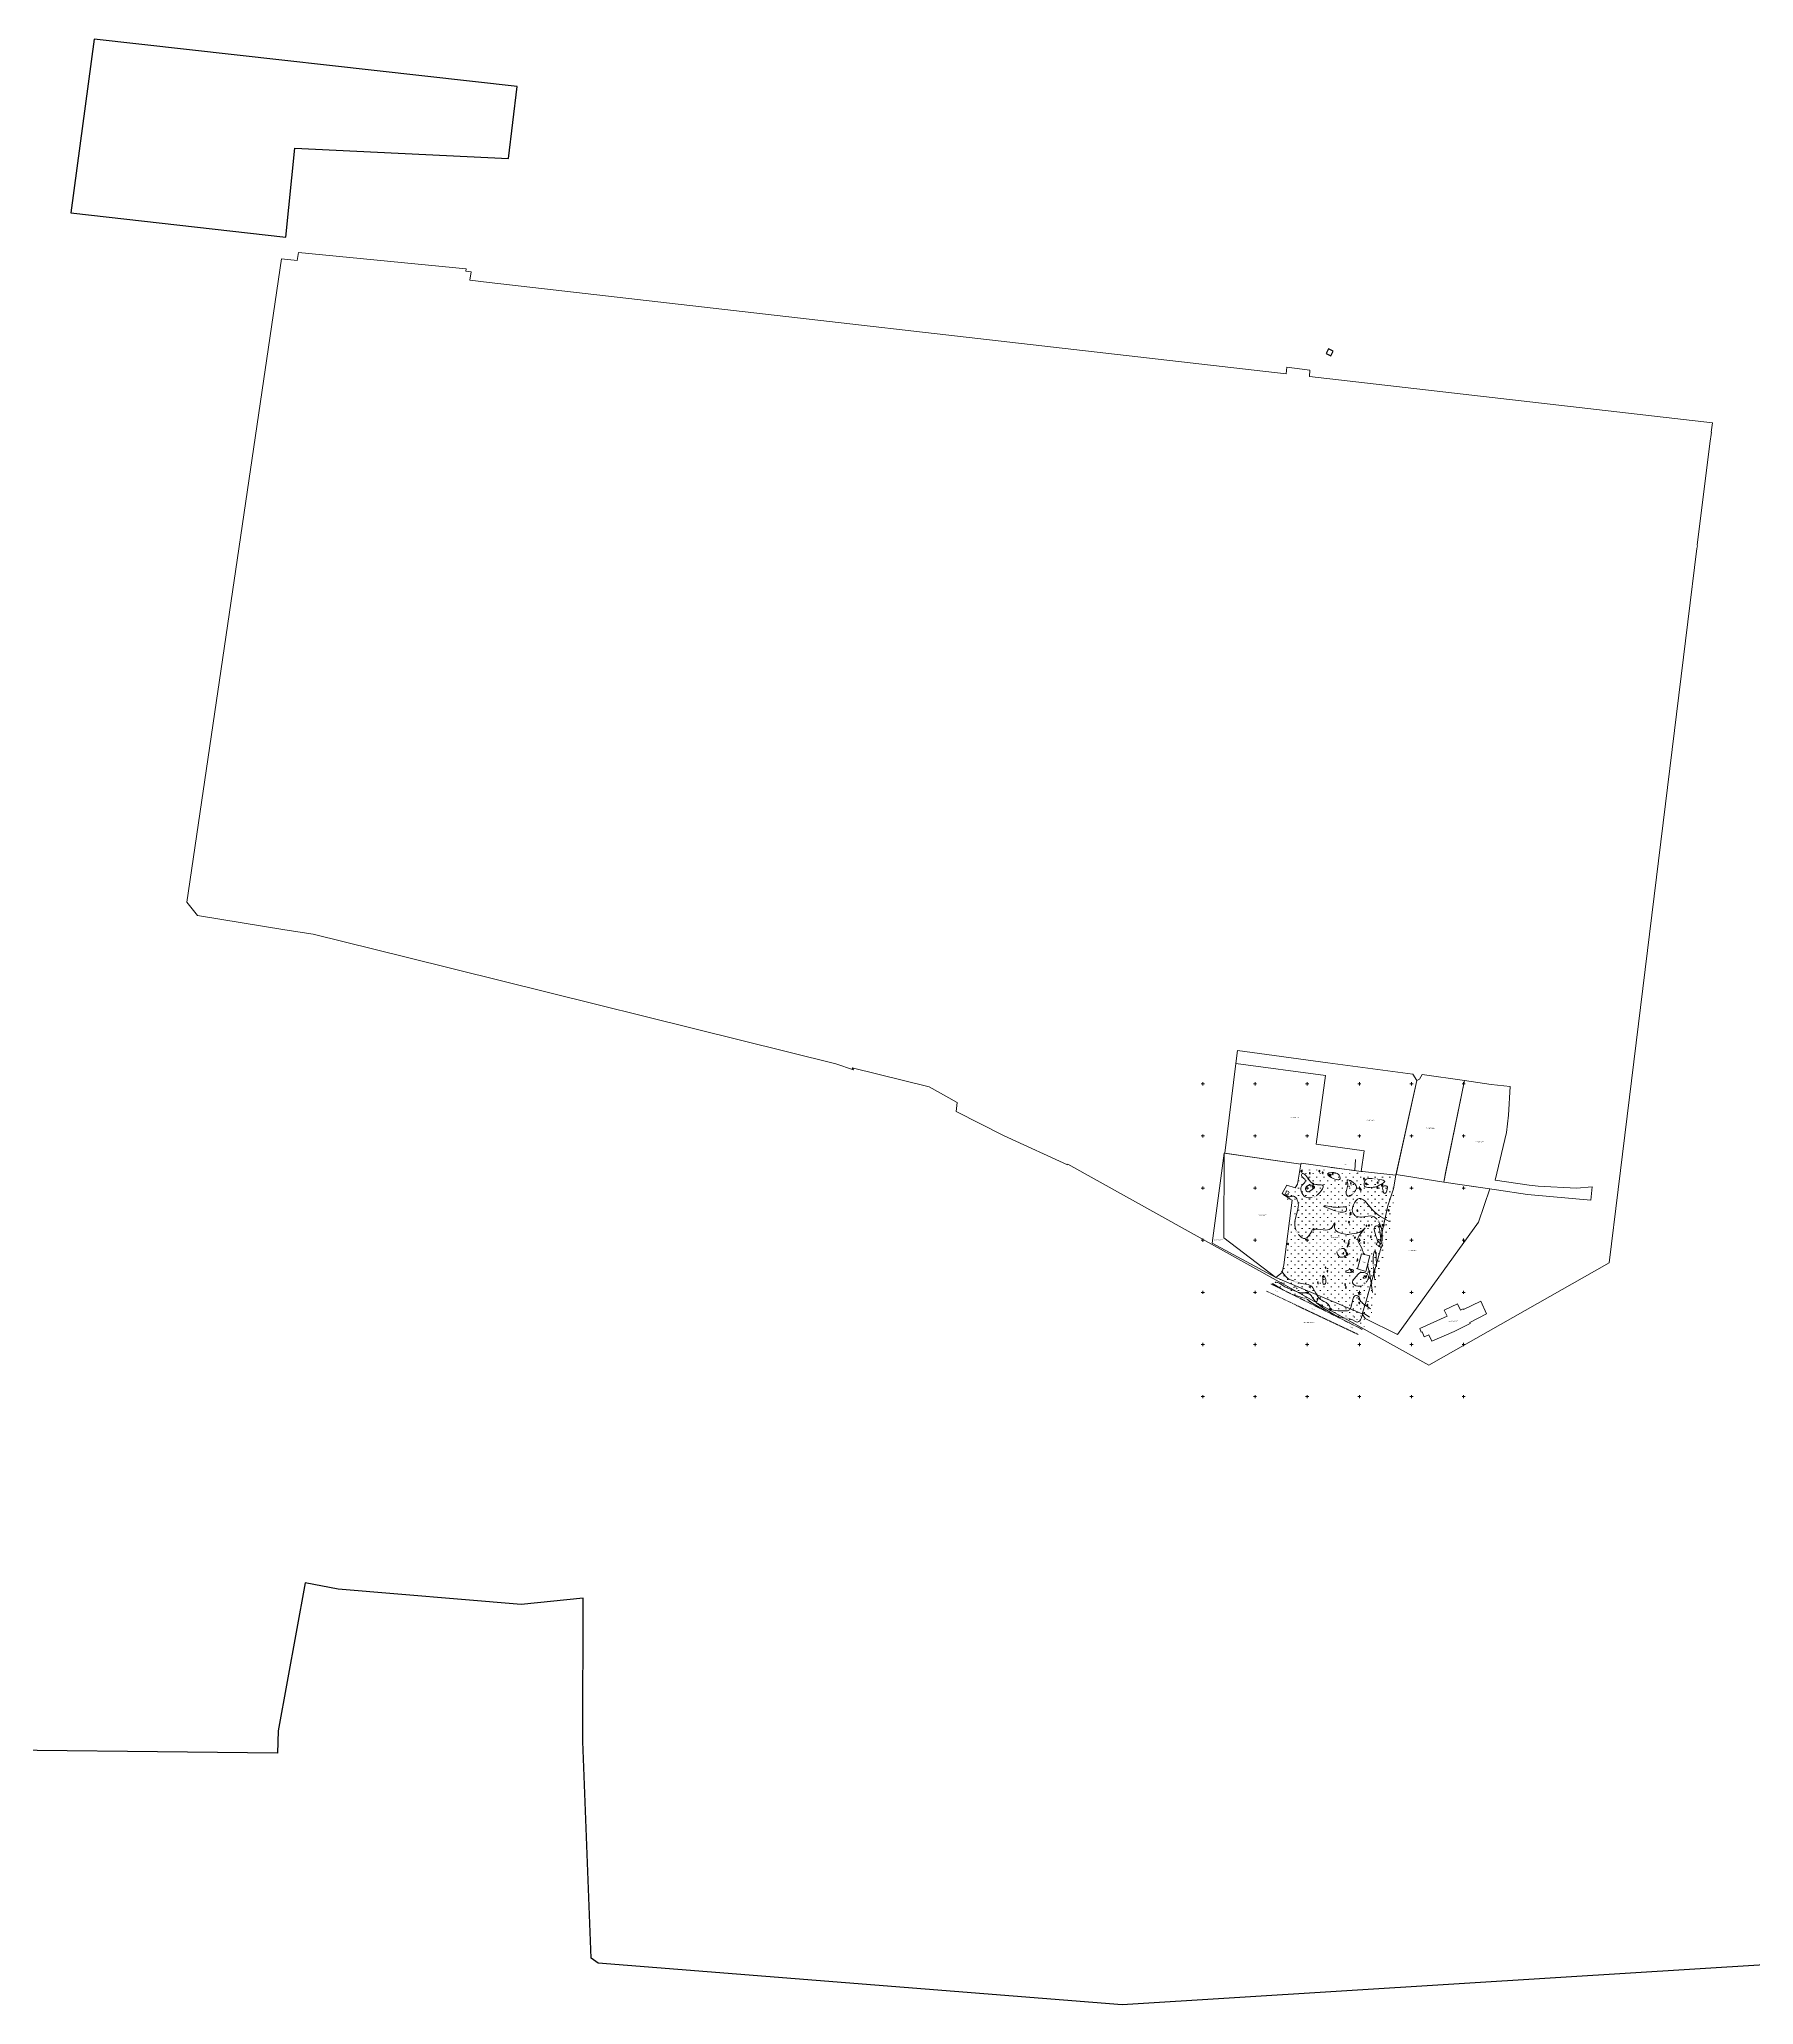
# Model space of a CAD drawing. Header units: millimetres. Extents: x 0 to 2223279, y 0 to 470063.
# Drawn here: x 2220154 to 2220811, y 468347 to 469101 of the extents above; entities that cross this region are included whole.
import ezdxf
from ezdxf.enums import TextEntityAlignment as Align

# ---------------------------------------------------------------- set-up
doc = ezdxf.new("R2010")
doc.units = ezdxf.units.MM
doc.set_wipeout_variables(frame=1)
doc.linetypes.add('G_BUILDING_LINE', pattern=[3, 2, -1])
for name, color, linetype in [('13100000', 7, 'Continuous'), ('51124100', 7, 'Continuous'), ('51472200', 7, 'Continuous'), ('51478610', 7, 'Continuous'), ('71132200', 7, 'Continuous'), ('71133100', 7, 'Continuous'), ('71133600', 7, 'Continuous'), ('71133910', 7, 'Continuous'), ('71211600', 7, 'Continuous'), ('71314100', 7, 'Continuous'), ('82004000', 7, 'Continuous'), ('LABELS', 254, 'Continuous'), ('P', 94, 'Continuous'), ('R_Поверхность1_CNT-MIN', 7, 'Continuous')]:
    doc.layers.add(name, color=color, linetype=linetype)
doc.styles.add('ESKD1', font='eskd1.shx', dxfattribs={"width": 1.2, "oblique": 14.99430549857364})
doc.styles.get("Standard").update_dxf_attribs({"font": 'eskd1.shx', "width": 0.85, "oblique": 15, "height": 0.4})
doc.styles.add('TOPO_D431', font='d431.ttf')

# ---------------------------------------------------------------- blocks, each defined once
blk = doc.blocks.new('82004000')
at = {"color": 0, "linetype": 'Continuous', "lineweight": -2}
blk.add_line((0, 1), (0, -1), dxfattribs=at)
blk = doc.blocks.new('51478610')
blk.add_wipeout([(-0.499999980244614, -0.04940009693256098), (-0.48077986000126854, -0.14602616647533861), (-0.44307823795676193, -0.23704593373865124), (-0.3883439663029511, -0.31896156011104293), (-0.3186804524041589, -0.38862507400983504), (-0.23676482603176727, -0.44335934566364577), (-0.1457450587684547, -0.48106096770815243), (-0.04911898922567674, -0.5002810879514976), (0.049400096932561734, -0.5002810879514975), (0.14602616647533964, -0.4810609677081521), (0.23704593373865213, -0.4433593456636452), (0.3189615601110436, -0.38862507400983426), (0.38862507400983576, -0.31896156011104204), (0.4433593456636464, -0.23704593373865013), (0.4810609677081528, -0.14602616647533762), (0.5002810879514978, -0.049400096932559534), (0.5002810879514975, 0.04911898922567892), (0.48106096770815204, 0.14574505876845678), (0.443359345663645, 0.23676482603176918), (0.388625074009834, 0.31868045240416065), (0.3189615601110415, 0.38834396630295265), (0.23704593373864963, 0.44307823795676304), (0.14602616647533684, 0.48077986000126915), (0.04940009693255887, 0.49999998024461445), (-0.049118989225679616, 0.4999999802446138), (-0.145745058768457, 0.48077986000126804), (-0.23676482603176907, 0.44307823795676127), (-0.31868045240416004, 0.38834396630295065), (-0.3883439663029517, 0.31868045240415843), (-0.4430782379567622, 0.23676482603176718), (-0.48077986000126866, 0.145745058768455), (-0.499999980244614, 0.04911898922567737)])
at = {"color": 0, "linetype": 'Continuous', "lineweight": -2, "const_width": 0.375}
blk.add_lwpolyline([(0.0125, 0.0125, -1.011307523511559), (-0.0125, -0.0125, -0.9965743340214307)], format="xyb", close=True, dxfattribs=at)
at = {"color": 0, "linetype": 'Continuous', "lineweight": -2}
blk.add_circle((0, 0), 0.5, dxfattribs=at)
at = {"color": 0, "linetype": 'Continuous', "lineweight": -2, "style": 'TOPO_D431'}
blk.add_attdef('Z', (0.6838310308232849, -0.5650799141122889), '', height=2, dxfattribs=at)
blk = doc.blocks.new('51472200')
at = {"linetype": 'Continuous', "lineweight": -2}
blk.add_hatch(color=0, dxfattribs=at).paths.add_polyline_path([(-0.5, 0, 1), (0.5, 0, 1)])
at = {"color": 0, "linetype": 'Continuous', "lineweight": -2}
for p, q in [((0, 0.5), (0, 3)), ((1.5, 2.829549435526133), (0, 2.829549435526133)), ((0.5386742771879433, 1.81931275046986), (0.5386742763221264, 2.829549435526133)), ((1.200570643813967, 1.81931275046987), (1.200570642948151, 2.829549435526133))]:
    blk.add_line(p, q, dxfattribs=at)
blk.add_circle((0, 0), 0.5, dxfattribs=at)
blk.add_arc((0.8696224605009552, 1.831776179690728), 0.3311827850389065, 182.1567261043475, 357.8432738956525, dxfattribs=at)
at = {"color": 0, "linetype": 'Continuous', "lineweight": -2, "style": 'TOPO_D431'}
blk.add_attdef('Z', (1.400534359860377, -1.804084276977977), '', height=2, dxfattribs=at)
blk = doc.blocks.new('71133100')
at = {"color": 0, "linetype": 'Continuous', "lineweight": -2}
for p, q in [((-0.39, 0.96), (0.43, 0.96)), ((0, 0.96), (0, 0)), ((0, 0), (0.75, 0))]:
    blk.add_line(p, q, dxfattribs=at)
for centre, radius, start, end in [((-0.470103587333299, 1.485975543108353), 0.5320402772833944, 105.6067351474889, 278.6593375366696), ((-0.3376850939404628, 2.402057465536787), 0.4887431388132845, 92.61925249277223, 235.6807810246731), ((0.002452822888139099, 3.03848381147012), 0.3915966714497676, 339.0614046131579, 202.2367647592399), ((0.3181031279635335, 2.406191804322908), 0.4948893215021786, 301.9011432183933, 84.19125005738928), ((0.4810029055776039, 1.476497543919325), 0.5190096427351352, 264.3604610072744, 79.04549966180578)]:
    blk.add_arc(centre, radius, start, end, dxfattribs=at)
at = {"color": 0, "linetype": 'Continuous', "lineweight": -2, "style": 'TOPO_D431'}
blk.add_attdef('Z', (2.458496262954668, -0.1720929137788971), '', height=2, dxfattribs=at)
blk = doc.blocks.new('71133910')
at = {"color": 0, "linetype": 'Continuous', "lineweight": -2}
for p, q in [((-0.515364642750086, 0.4612117998345866), (-0.1417388146132339, 0.676924772285588)), ((-0.3285517282783417, 0.5690682862928043), (0, 0)), ((0.3285517282783985, 0.5690682862928043), (0, 0)), ((0, 0), (0.7481603249907494, 0)), ((0.1417388138067111, 0.6769247727511356), (0.5153646419435631, 0.4612118003001342))]:
    blk.add_line(p, q, dxfattribs=at)
for centre, radius, start, end in [((-1.617880443435524, 2.636783249799009), 0.415288256864672, 108.5086194943939, 243.2771137648461), ((-1.439667624728003, 1.907185847977871), 0.5116982338950038, 135.4982280419402, 266.2011850209024), ((-1.474581056074697, 2.719517189666476), 0.4152882575908162, 356.7228862351542, 131.491380505605), ((-0.9453260805808554, 0.9791482457748089), 0.6732880533672869, 141.6811476285061, 309.6975320550605), ((-0.9318375801096863, 2.200381660940707), 0.5116982338950038, 333.7988149790951, 104.5017719580578), ((-0.3753042146212522, 1.308250523530432), 0.6732880533672869, 290.302467814407, 98.31885237149649), ((0.3753042146212806, 1.308250523530205), 0.6732880533672869, 81.6811476285035, 123.8775594280215), ((0.3753042146212806, 1.308250523530205), 0.6732880533672869, 236.1224405719483, 249.6975320550586), ((0.9318375817227889, 2.20038166000927), 0.5116982338950038, 75.49822804194226, 206.2011850209049), ((0.9453260805808554, 0.9791482457744678), 0.6732880533672869, 230.3024678144072, 38.31885237149391), ((1.474581056881277, 2.719517189200587), 0.415288256864672, 48.50861949439501, 183.2771137648457), ((1.439667626341077, 1.907185847046321), 0.5116982338950038, 273.7988149790976, 44.50177195805981), ((1.617880444242076, 2.636783249333121), 0.4152882575908162, 296.722886235154, 71.49138050560609)]:
    blk.add_arc(centre, radius, start, end, dxfattribs=at)
blk = doc.blocks.new('71132200a')
at = {"color": 0, "linetype": 'Continuous', "lineweight": -2}
for p, q in [((0, 1.5), (-1.05, 0.8)), ((-0.78652, 2.11741), (0.003929999999999999, 2.64438)), ((-0.5369, 3.18521), (0.003929999999999999, 3.54577)), ((-0.0005332350380093942, 3.523936015436668), (0, 0)), ((0.8, 0), (0, 0)), ((0.7682216283778082, 2.115402782666345), (0.002930193975256587, 2.643713458433982)), ((0.5460646462361491, 3.184859278505474), (0.004671925186737758, 3.544573782097856)), ((0.005215070696071189, 1.490506040655867), (1.061351655600211, 0.7997995081639414))]:
    blk.add_line(p, q, dxfattribs=at)
at = {"color": 0, "linetype": 'Continuous', "lineweight": -2, "style": 'TOPO_D431'}
blk.add_attdef('Z', (1.553786406996664, -0.1179653306900263), '', height=2, dxfattribs=at)
blk = doc.blocks.new('51124100')
at = {"color": 0, "linetype": 'Continuous', "lineweight": -2}
blk.add_line((0, 0.05), (0, -0.05), dxfattribs=at)
at = {"color": 0, "linetype": 'Continuous', "lineweight": -2, "const_width": 0.4}
blk.add_lwpolyline([(-1.3, 0, -1.011307523511559), (1.3, 0, -0.9965743340214307)], format="xyb", close=True, dxfattribs=at)
at = {"color": 0, "linetype": 'Continuous', "lineweight": -2, "style": 'TOPO_D431'}
blk.add_attdef('Z', (1.702798540105263, -1.201368350620299), '', height=2, dxfattribs=at)
blk = doc.blocks.new('71133600')
at = {"color": 0, "linetype": 'Continuous', "lineweight": -2}
for points in [[(0.9599837911647737, 1.523570474861574), (-1.620883522636743e-05, 0.6535704748615742), (-0.9800162088352262, 1.433570474861574)], [(0.81, 2.261951241542893), (-5.551115123125783e-17, 1.581951241542892), (-0.88, 2.261951241542893)], [(0.7399999999999994, 2.952482301351766), (-7.216449660063518e-16, 2.302482301351765), (-0.7000000000000005, 2.952482301351766)], [(0.5, 3.461793577784313), (-1.387778780781446e-17, 2.941793577784313), (-0.5299999999999999, 3.461793577784313)], [(0.71, 0), (0, 0), (0, 3.54)]]:
    blk.add_lwpolyline(points, dxfattribs=at)
at = {"color": 0, "linetype": 'Continuous', "lineweight": -2, "style": 'TOPO_D431'}
blk.add_attdef('Z', (1.691028571482775, 0.04900131201441127), '', height=2, dxfattribs=at)
blk = doc.blocks.new('71211600')
at = {"color": 0, "linetype": 'Continuous', "lineweight": -2}
for centre, radius in [((-0.71, 1.18), 0.3), ((0, 0), 0.4), ((1.5, 0), 0.3), ((-0.69, -1.19), 0.3)]:
    blk.add_circle(centre, radius, dxfattribs=at)
blk = doc.blocks.new('13100000')
at = {"color": 0, "linetype": 'Continuous', "lineweight": -2}
for p, q in [((2.98, 0), (-2.98, 0)), ((0, -3.03), (0, 2.99))]:
    blk.add_line(p, q, dxfattribs=at)

msp = doc.modelspace()

# ---------------------------------------------------------------- linework, layer by layer
at = {"linetype": 'Continuous', "lineweight": 13}
for points in [[(2220649.258, 468667.875), (2220658.303, 468666.745), (2220658.482, 468670.925)], [(2220662.434, 468627.937), (2220659.237, 468629.027), (2220660.88, 468634.832)], [(2220660.88, 468634.832), (2220664.081, 468634.064), (2220662.434, 468627.937)]]:
    msp.add_lwpolyline(points, dxfattribs=at)
at = {"linetype": 'G_BUILDING_LINE', "lineweight": 13, "ltscale": 0.2}
for points in [[(2220633.117, 468658.47), (2220632.587, 468657.274), (2220631.576632158, 468657.7217382579), (2220632.106094993, 468658.9165260884), (2220633.117, 468658.47)], [(2220668.396, 468637.221), (2220669.022, 468638.161), (2220668.218095878, 468638.7295051011), (2220667.540273464, 468637.7417585555), (2220668.373339027, 468637.1869723403)], [(2220624.419, 468620.444), (2220659.560198856, 468603.826062514)], [(2220661.128, 468605.79), (2220626.182, 468623.212)]]:
    msp.add_lwpolyline(points, dxfattribs=at)
at = {"layer": 'LABELS', "color": 6, "lineweight": 13}
for points in [[(2220674.06, 468665.15), (2220682.04, 468701.31), (2220683.02, 468701.81), (2220684.04, 468703.54), (2220700.38, 468701.25), (2220693.16, 468666.17), (2220692.42, 468662.26)], [(2220749.27, 468660.43), (2220743.29, 468659.94), (2220728.52, 468660.75), (2220725.06, 468661.11), (2220712.08, 468663.01), (2220716.4, 468681.33), (2220717.15, 468687.93), (2220717.82, 468698.91), (2220710.59, 468699.73), (2220700.38, 468701.25), (2220693.1, 468665.81), (2220692.42, 468662.26), (2220712.6, 468659.38), (2220724.49, 468657.49), (2220748.74, 468655.31)], [(2220683.15, 468606.12), (2220693.62, 468610.84), (2220692.58, 468613.21), (2220697.67, 468615.64), (2220698.78, 468613.17), (2220699.32, 468613.41), (2220699.79, 468613.72), (2220699.93, 468613.44), (2220706.54, 468616.66), (2220708.73, 468611.73), (2220702.36, 468608.38), (2220702.51, 468608.1), (2220696.32, 468605.04), (2220687.74, 468601.3), (2220686.71, 468603.71), (2220684.87, 468602.92), (2220684.03, 468604.88), (2220683.75, 468604.76)]]:
    msp.add_lwpolyline(points, close=True, dxfattribs=at)
at = {"layer": 'P', "linetype": 'Continuous'}
for points in [[(2220248.35, 469024.75), (2220251.84, 469058.87), (2220333.68, 469054.9), (2220337.03, 469082.55), (2220174.88, 469100.61), (2220165.93, 469033.99)], [(2220649.97, 468981.04), (2220648.17, 468981.9), (2220647.3, 468980.1), (2220649.11, 468979.24)]]:
    msp.add_lwpolyline(points, close=True, dxfattribs=at)
msp.add_lwpolyline([(2220942.8, 468370.04), (2220737.2, 468357.24), (2220569.06, 468346.77), (2220368.18, 468362.74), (2220365.4, 468364.59), (2220362.27, 468447.74), (2220362.37, 468502.67), (2220338.61, 468500.22), (2220268.44, 468506.2), (2220255.78, 468508.62), (2220245.39, 468451.78), (2220245.22, 468443.27), (2220106.91, 468444.74)], dxfattribs=at)
at = {"layer": 'R_Поверхность1_CNT-MIN', "color": 44, "lineweight": 13}
for points, elevation in [([(2220644.722106111, 468661.2952970161), (2220643.9529564, 468661.2775567194), (2220643.270032602, 468661.3332724798), (2220642.673334766, 468661.4624442824), (2220642.162862787, 468661.6650721503), (2220641.738616719, 468661.9411560752), (2220641.400596591, 468662.2906960227), (2220639.423440676, 468664.7750653357), (2220639.078377742, 468665.1588908396), (2220638.77147851, 468665.4266571011), (2220638.502743005, 468665.5783641118), (2220638.272171176, 468665.6140118989), (2220638.079763051, 468665.5336004436), (2220637.92551864, 468665.3371297687), (2220637.835941679, 468665.0797731898), (2220637.837535947, 468664.8167040704), (2220637.930301429, 468664.5479224346), (2220638.114238144, 468664.2734282344), (2220638.389346086, 468663.9932214936), (2220638.75562522, 468663.7073022379), (2220639.090237678, 468663.4050841925), (2220639.270345502, 468663.0759811589), (2220639.295948694, 468662.7199931703), (2220639.167047261, 468662.3371201628), (2220638.883641192, 468661.9273621672), (2220638.001542131, 468661.022066995), (2220637.699302941, 468660.5162812594), (2220637.539012972, 468659.9733620674), (2220637.520672194, 468659.3933093215), (2220637.644280628, 468658.7761230691), (2220637.909838245, 468658.1218033699), (2220638.28295625, 468657.5106192801), (2220638.729245787, 468657.0228400293), (2220639.248706806, 468656.6584656446), (2220639.841339398, 468656.4174960608), (2220640.507143522, 468656.2999313162), (2220641.246119107, 468656.3057714045), (2220642.00685722, 468656.4364395788), (2220642.737948732, 468656.6933590961), (2220643.439393581, 468657.0765299164), (2220644.099070317, 468657.5754141283), (2220644.730183906, 468658.1959357408), (2220645.365848659, 468658.9835504469), (2220645.839306048, 468659.7227699591), (2220646.086360583, 468660.3207600936), (2220646.107012264, 468660.7775208506), (2220646.101435712, 468660.7990628592), (2220645.876649908, 468661.1110607247), (2220645.41687335, 468661.2764721087)], 145.25), ([(2220652.482047889, 468664.4308049363), (2220652.610373049, 468663.9378530894), (2220652.599596656, 468663.5653750466), (2220652.449718733, 468663.3133708253), (2220652.160739252, 468663.1818403802), (2220651.73265822, 468663.1707837392), (2220651.165475693, 468663.2802008874), (2220650.552347745, 468663.4641404616), (2220649.986430596, 468663.6766510751), (2220649.467724289, 468663.9177327052), (2220648.996228731, 468664.1873853949), (2220648.571943972, 468664.4856091239), (2220648.194870042, 468664.8124038617), (2220647.936884357, 468665.1285986566), (2220647.869864435, 468665.3950224707), (2220647.993810256, 468665.6116752868), (2220648.308721845, 468665.7785571436), (2220648.814599195, 468665.8956680195), (2220649.511442238, 468665.9630079107), (2220650.254230712, 468665.9558253884), (2220650.897944175, 468665.8493690035), (2220651.442582584, 468665.6436387787), (2220651.888146035, 468665.3386346775), (2220652.234634476, 468664.9343567135)], 145), ([(2220658.738238339, 468660.8229785101), (2220658.85436308, 468660.4211554074), (2220658.854466902, 468659.9898165934), (2220658.738549819, 468659.5289621103), (2220658.506611812, 468659.038591876), (2220658.158652886, 468658.5187059302), (2220657.694673087, 468657.9693043233), (2220657.19409858, 468657.4763619373), (2220656.73635565, 468657.1258538), (2220656.321444332, 468656.9177799236), (2220655.949364552, 468656.852140271), (2220655.620116349, 468656.928934867), (2220655.333699747, 468657.1481636859), (2220655.109131066, 468657.4586527093), (2220654.965426705, 468657.8092278667), (2220654.902586666, 468658.1998891215), (2220654.920610937, 468658.6306365434), (2220655.019499529, 468659.1014700994), (2220655.387825684, 468660.1335827337), (2220655.513175345, 468660.6352362019), (2220655.575301403, 468661.1173501046), (2220655.574203868, 468661.5799245278), (2220655.509882731, 468662.0229594275), (2220655.282430137, 468662.8020441161), (2220655.301019594, 468663.0413609309), (2220655.438106359, 468663.1644052055), (2220655.693690458, 468663.1711769621), (2220656.067771884, 468663.0616761843), (2220656.560350587, 468662.8359028975), (2220657.08070364, 468662.5433970218), (2220657.538107992, 468662.2336985326), (2220657.932563608, 468661.9068074599), (2220658.26407056, 468661.5627237452), (2220658.532628809, 468661.2014474171)], 145), ([(2220669.31666174, 468662.0638746795), (2220669.684168784, 468662.3236774307), (2220669.757118673, 468662.5703648438), (2220669.535511438, 468662.8039368984), (2220669.152443517, 468662.9790889527), (2220668.585750109, 468663.1460649695), (2220667.10334689, 468663.4259610812), (2220665.337408941, 468663.6443414155), (2220664.110784337, 468663.7075580294), (2220663.453311966, 468663.6763533585), (2220662.965863853, 468663.5826135247), (2220662.648440019, 468663.4263385446), (2220662.431405339, 468663.2166883479), (2220662.245124777, 468662.9628229029), (2220662.089598347, 468662.6647422385), (2220661.964826021, 468662.3224463012), (2220661.870807814, 468661.9359351156), (2220661.80754373, 468661.5052087224), (2220661.828045507, 468661.0916355267), (2220661.985324901, 468660.7565840471), (2220662.279381877, 468660.500054303), (2220662.710216491, 468660.3220462487), (2220663.277828721, 468660.2225599105), (2220663.982218498, 468660.2015952868), (2220665.351946819, 468660.2881061977), (2220665.904939212, 468660.3688004846), (2220666.370017176, 468660.474454004), (2220666.747180658, 468660.6050667499), (2220667.036429637, 468660.7606387073), (2220667.61684446, 468661.1295114875), (2220668.824333981, 468661.8057066849)], 145.25), ([(2220642.278157744, 468660.9079547623), (2220641.96851208, 468661.0418450012), (2220641.645128516, 468661.1193633794), (2220641.308007084, 468661.1405098975), (2220640.957147723, 468661.1052845594), (2220640.592550461, 468661.0136873606), (2220640.214215335, 468660.8657183169), (2220639.873426015, 468660.6734793464), (2220639.621466277, 468660.4490724044), (2220639.458336129, 468660.1924975151), (2220639.384035544, 468659.903754633), (2220639.398564538, 468659.5828437792), (2220639.501923101, 468659.229764987), (2220639.667128183, 468658.9099505445), (2220639.867196713, 468658.688832833), (2220640.102128668, 468658.5664118591), (2220640.37192409, 468658.5426876009), (2220640.676582961, 468658.6176600739), (2220641.016105248, 468658.7913292579), (2220641.956691879, 468659.4132867982), (2220642.438999138, 468659.7755972553), (2220642.636727597, 468659.9410540947), (2220642.77947851, 468660.1014324999), (2220642.841224397, 468660.2621195894), (2220642.821965265, 468660.423115349), (2220642.721701107, 468660.5844198072), (2220642.540431925, 468660.7460329498)], 145.5), ([(2220641.279589666, 468660.3775957447), (2220641.279589666, 468660.3775957447)], 145.75), ([(2220669.876368803, 468660.9009163438), (2220670.284900744, 468660.8542158451), (2220670.571994933, 468660.6933111027), (2220670.737651361, 468660.4182021464), (2220670.781870057, 468660.028888927), (2220670.704651001, 468659.525371464), (2220670.505994216, 468658.9076498176), (2220670.250743587, 468658.3444298372), (2220670.003743047, 468658.0044175322), (2220669.764992616, 468657.8876129034), (2220669.534492251, 468657.9940159296), (2220669.312241976, 468658.3236266313), (2220669.098241807, 468658.8764449493), (2220668.944960495, 468659.4863654285), (2220668.904866846, 468659.9872824758), (2220668.977960849, 468660.3791960609), (2220669.164242518, 468660.6621062542), (2220669.463711849, 468660.8360130154)], 145), ([(2220655.109453605, 468651.8797316505), (2220655.059843773, 468651.5120856048), (2220654.907116107, 468651.2154576082), (2220654.651270634, 468650.9898476779), (2220654.292307309, 468650.8352557732), (2220653.83022615, 468650.7516819179), (2220653.265027212, 468650.7391261095), (2220652.608778692, 468650.7989153324), (2220651.873548935, 468650.9323765771), (2220650.311204706, 468651.3714860609), (2220648.646381078, 468651.9926649378), (2220647.352264595, 468652.5554488903), (2220646.820378636, 468652.8286021443), (2220646.547159849, 468653.0224014526), (2220646.507141388, 468653.0959257566), (2220646.654875064, 468653.168078894), (2220647.097725844, 468653.1496959715), (2220649.980868944, 468652.70445012), (2220651.059625685, 468652.61491267), (2220651.872634911, 468652.5995074012), (2220652.60620846, 468652.6380750661), (2220653.823727072, 468652.8065858692), (2220654.285029371, 468652.7954423932), (2220654.644253145, 468652.6971852388), (2220654.901398461, 468652.5118143885), (2220655.056465281, 468652.239329847)], 145), ([(2220668.351099821, 468639.0192090855), (2220668.352603448, 468639.2692148212), (2220668.153809272, 468641.6273000151), (2220667.909509856, 468643.5944861199), (2220667.741779003, 468644.3259593541), (2220667.535893179, 468644.8824972094), (2220667.500552773, 468644.9531260936), (2220667.236639813, 468645.3211707136), (2220666.930525869, 468645.4957295303), (2220666.582210974, 468645.4768025541), (2220666.249831268, 468645.3374007953), (2220665.991522981, 468645.1505352607), (2220665.807286128, 468644.9162059735), (2220665.697120676, 468644.6344128918), (2220665.661026643, 468644.3051560342), (2220665.699004024, 468643.9284354368), (2220665.886921895, 468643.08099957), (2220666.31089252, 468641.635355192), (2220666.680548452, 468640.5980026097), (2220666.874494285, 468640.1512716594), (2220667.07194522, 468639.7667501147), (2220667.272901291, 468639.4444379074), (2220667.47736248, 468639.1843350743), (2220667.68532877, 468638.9864416304), (2220667.878588134, 468638.8483611907), (2220668.038928489, 468638.7676974261), (2220668.166349825, 468638.7444503359), (2220668.260852166, 468638.7786199161), (2220668.322435498, 468638.8702061712)], 145.25), ([(2220655.346126684, 468635.0692905523), (2220655.5349928, 468634.8886885929), (2220655.641624956, 468634.7149255833), (2220655.666023155, 468634.5480015381), (2220655.6081874, 468634.3879164276), (2220655.468117686, 468634.2346702667), (2220655.245814037, 468634.0882630686), (2220654.974125857, 468633.9523169374), (2220654.685902609, 468633.8304540174), (2220654.381144321, 468633.7226743177), (2220653.722022486, 468633.5493645309), (2220653.367658998, 468633.4838344594), (2220653.016894896, 468633.4661516034), (2220652.689864695, 468633.53007998), (2220652.38656842, 468633.6756195726), (2220652.107006019, 468633.9027704073), (2220651.851177517, 468634.2115324746), (2220651.619082937, 468634.601905736), (2220651.460759149, 468635.0149836325), (2220651.426243093, 468635.3918595045), (2220651.515534753, 468635.732533323), (2220651.728634146, 468636.0370051489), (2220652.065541269, 468636.3052749501), (2220652.526256075, 468636.5373427075), (2220653.013129685, 468636.7118415737), (2220653.428513099, 468636.8074046375), (2220653.77240629, 468636.8240319008), (2220654.04480932, 468636.7617233669), (2220654.245722154, 468636.6204790304), (2220654.375144784, 468636.4002989147), (2220654.480181128, 468636.1469530984), (2220654.607935064, 468635.9062117155), (2220654.758406577, 468635.6780747861), (2220654.931595694, 468635.4625422691), (2220655.127502403, 468635.2596141857)], 145.25), ([(2220655.687722649, 468637.81105), (2220655.513557517, 468637.5118318112), (2220655.392010566, 468637.3414772664), (2220655.323081799, 468637.2999863636), (2220655.306771204, 468637.3873590954), (2220655.34307879, 468637.6035954712), (2220655.544739774, 468638.3202761463), (2220655.652475756, 468638.6159545608), (2220655.755212481, 468638.8357306818), (2220655.852949969, 468638.9796045486), (2220655.945688209, 468639.0475761382), (2220656.033427195, 468639.0396454546), (2220656.094857099, 468638.9672829516), (2220656.108668069, 468638.8419590819), (2220656.074860111, 468638.6636738636), (2220655.993433218, 468638.432427265), (2220655.864387392, 468638.1482192997)], 145.25), ([(2220647.137560484, 468624.4485020764), (2220647.097685013, 468624.8678801305), (2220647.026179994, 468625.2307818586), (2220646.923045437, 468625.537207236), (2220646.788281326, 468625.7871563173), (2220646.621887667, 468625.9806290726), (2220646.423864479, 468626.1176254923), (2220646.231258795, 468626.2050703536), (2220646.081117699, 468626.2498883944), (2220645.973441198, 468626.2520796165), (2220645.908229275, 468626.2116440202), (2220645.885481939, 468626.1285816036), (2220645.965817988, 468625.6163943855), (2220645.983876226, 468625.044911007), (2220645.956710248, 468623.9005939481), (2220645.994501882, 468623.586010612), (2220646.072748798, 468623.3446922409), (2220646.19145101, 468623.1766387918), (2220646.350608513, 468623.0818502896), (2220646.550221287, 468623.0603267327), (2220646.749736628, 468623.1114779206), (2220646.908601778, 468623.2347136616), (2220647.02681673, 468623.4300339349), (2220647.104381504, 468623.6974387757), (2220647.141296088, 468624.0369281695)], 145.5), ([(2220657.244340825, 468628.7197204434), (2220656.962716857, 468628.7595747133), (2220656.663893613, 468628.7637606724), (2220656.347871123, 468628.7322783251), (2220656.014649331, 468628.6651276658), (2220655.664228264, 468628.5623086956), (2220655.296607954, 468628.4238214286), (2220654.987771653, 468628.2719619826), (2220654.813702706, 468628.1290265112), (2220654.774401112, 468627.995015026), (2220654.869866863, 468627.8699275029), (2220655.100099968, 468627.7537639544), (2220655.46510039, 468627.6465243896), (2220655.879524186, 468627.5690958182), (2220656.258027325, 468627.5423652786), (2220656.600609777, 468627.5663327667), (2220656.907271602, 468627.6409982867), (2220657.17801277, 468627.7663618386), (2220657.41283326, 468627.9424234044), (2220657.588869733, 468628.1318571519), (2220657.683258785, 468628.2973372037), (2220657.696000418, 468628.4388635482), (2220657.627094634, 468628.5564362107), (2220657.476541428, 468628.6500551775)], 145.5), ([(2220661.801801939, 468627.6165468449), (2220662.197601737, 468627.5368775448), (2220662.544763875, 468627.4077182193), (2220662.843288329, 468627.2290688867), (2220663.093175153, 468627.000929515), (2220663.294424317, 468626.7233001181), (2220663.44703581, 468626.3961807273), (2220663.524872356, 468626.0238255789), (2220663.501796634, 468625.6104889946), (2220663.37780866, 468625.1561710168), (2220663.152908411, 468624.6608715644), (2220662.827095895, 468624.124590676), (2220662.400371153, 468623.5473284052), (2220661.89958156, 468623.0215926956), (2220661.351574603, 468622.639891644), (2220660.756350334, 468622.402225265), (2220660.113908649, 468622.3085935164), (2220659.424249598, 468622.3589964256), (2220658.68737325, 468622.5534339689), (2220658.033873611, 468622.8480739671), (2220657.594344886, 468623.1990841951), (2220657.368787083, 468623.606464614), (2220657.357200163, 468624.0702152967), (2220657.559584157, 468624.5903362092), (2220657.975939016, 468625.1668272974), (2220659.592732365, 468626.9571780867), (2220659.848003214, 468627.208405112), (2220660.043703048, 468627.3810878513), (2220660.230801093, 468627.4988038962), (2220660.460266517, 468627.5851307887), (2220660.732099296, 468627.6400685254), (2220661.046299476, 468627.6636171159), (2220661.402867036, 468627.6557765542)], 145.25), ([(2220662.508134537, 468625.9882614751), (2220662.605000362, 468625.8911710902), (2220662.629701444, 468625.7971308292), (2220662.582237793, 468625.7061407), (2220662.462609398, 468625.6182006864), (2220662.27081626, 468625.5333107966), (2220662.006858408, 468625.4514710378), (2220661.745745857, 468625.3927600721), (2220661.56248869, 468625.3772565836), (2220661.457086913, 468625.4049605678), (2220661.429540507, 468625.4758720298), (2220661.479849486, 468625.589990969), (2220661.608013834, 468625.7473173694), (2220661.772260561, 468625.90311872), (2220661.930816645, 468626.0126624695), (2220662.083682074, 468626.0759486145), (2220662.230856874, 468626.0929771661), (2220662.372341033, 468626.0637481167)], 145)]:
    msp.add_lwpolyline(points, close=True, dxfattribs=dict(at, elevation=elevation))
for points, elevation in [([(2220659.153866667, 468665.7898666667), (2220659.496111111, 468665.7547407408)], 145.25), ([(2220661.579363097, 468634.7445258314), (2220661.411738121, 468635.5779688021), (2220661.257884823, 468636.0815398737), (2220661.050634973, 468636.6145711548), (2220660.789988532, 468637.1770627406), (2220659.771446057, 468639.0073972107), (2220659.548542068, 468639.5860244935), (2220659.439794005, 468640.1263084322), (2220659.445201849, 468640.6282491234), (2220659.564765614, 468641.091846517), (2220659.798485273, 468641.5171005768), (2220661.382562508, 468643.5799891813), (2220662.188366181, 468644.5741262755), (2220662.23071418, 468644.6588259371), (2220662.148705228, 468644.6087370308), (2220661.212180357, 468643.7421657945), (2220660.799674661, 468643.4302033478), (2220660.374099433, 468643.1683061896), (2220659.935454596, 468642.9564742731), (2220659.483740188, 468642.794707624), (2220659.01895625, 468642.68300625), (2220656.273964, 468642.2574079999), (2220655.801148756, 468642.226202869), (2220655.270060385, 468642.2429821462), (2220654.680698941, 468642.3077458235), (2220653.327156571, 468642.5812264097), (2220652.562975765, 468642.7899432941), (2220651.845492539, 468643.062695865), (2220651.279677732, 468643.4155353674), (2220650.865531375, 468643.8484617594), (2220650.603053392, 468644.3614751181), (2220650.492243829, 468644.9545754085), (2220650.533102674, 468645.6277625669), (2220650.615579194, 468646.2210519072), (2220650.629622652, 468646.5744585664), (2220650.575233055, 468646.6879825451), (2220650.452410393, 468646.5616238638), (2220650.261154669, 468646.1953825013), (2220650.001465909, 468645.5892585227), (2220649.632869606, 468644.9399173692), (2220649.11489132, 468644.4440246334), (2220648.447531116, 468644.1015803394), (2220647.780880682, 468643.9340009104), (2220647.011523273, 468643.8719243178), (2220646.139458888, 468643.9153505614), (2220643.83618456, 468644.2111505842), (2220643.175305577, 468644.2393465007), (2220642.832072275, 468644.2301363067), (2220642.305712464, 468644.1535682993), (2220641.969020478, 468643.99951654), (2220641.821996322, 468643.7679810529), (2220641.738445658, 468643.4791183935), (2220641.592174193, 468643.1530851759), (2220641.383181952, 468642.7898814343), (2220641.111468895, 468642.3895071037), (2220640.379880422, 468641.4772468118), (2220639.946691109, 468641.0585738075), (2220639.504153268, 468640.7891562401), (2220639.05226694, 468640.6689941138), (2220638.591032044, 468640.6980874069), (2220638.120448621, 468640.8764361371), (2220637.640516713, 468641.2040402683), (2220637.178451373, 468641.6257952728), (2220636.761467782, 468642.086596542), (2220636.38956597, 468642.5864440294), (2220636.062745873, 468643.1253378243), (2220635.781007524, 468643.7032778838), (2220635.544350944, 468644.320264151), (2220635.368825339, 468644.9748453826), (2220635.270479986, 468645.6655701717), (2220635.249314882, 468646.3924384515), (2220635.305330023, 468647.155450352), (2220635.438525415, 468647.9546058101), (2220636.394668005, 468651.7569704959), (2220636.57997945, 468652.9056903409), (2220636.614764106, 468653.4191050901), (2220636.596330634, 468653.9222337764), (2220636.524679043, 468654.4150763561), (2220636.399809319, 468654.8976329175), (2220636.221721466, 468655.369903416), (2220635.990415509, 468655.8318878107), (2220635.727270989, 468656.2412835032), (2220635.45366751, 468656.5557877705), (2220635.169605096, 468656.7754005971), (2220634.875083698, 468656.9001220225), (2220634.570103341, 468656.9299520228), (2220634.254664052, 468656.8648906079), (2220633.943720767, 468656.7694471951), (2220633.652228503, 468656.7081312151), (2220633.380187286, 468656.6809426685), (2220633.127597065, 468656.6878815506), (2220632.894457865, 468656.7289478654), (2220632.680769706, 468656.8041416046), (2220631.134268203, 468657.5533090251)], 145.25), ([(2220668.810354026, 468639.6439272818), (2220668.73341848, 468642.1106497083), (2220668.725397456, 468642.8704613618), (2220668.632418191, 468643.6570874483), (2220668.454480705, 468644.4705278941), (2220668.19878987, 468645.2905828255), (2220667.862115381, 468646.1361977354), (2220667.410918817, 468647.0717359633), (2220666.914615561, 468647.8696502169), (2220666.353786659, 468648.4917649392), (2220665.728432111, 468648.9380801301), (2220665.680428679, 468648.9636849487), (2220664.968213637, 468649.225479493), (2220664.188306103, 468649.302846465), (2220663.340706157, 468649.1957858825), (2220662.490351937, 468649.0266512747), (2220661.70218181, 468648.9177961909), (2220660.976195835, 468648.8692206329), (2220660.312393883, 468648.880924592), (2220659.710776022, 468648.9529080752), (2220659.171342298, 468649.0851710679), (2220658.697228702, 468649.2772049297), (2220658.291571371, 468649.5285009872), (2220657.954370334, 468649.8390592099), (2220657.68562553, 468650.2088796535), (2220657.485336993, 468650.6379622928), (2220657.353504731, 468651.1263070814), (2220657.308675137, 468651.667766211), (2220657.369394644, 468652.2561917445), (2220657.535663233, 468652.8915836232), (2220657.807480932, 468653.5739419606), (2220658.184847732, 468654.303266702), (2220658.667763585, 468655.0795577759), (2220659.239535621, 468655.7120766025), (2220659.883470847, 468656.0100843962), (2220660.599569194, 468655.9735811749), (2220661.100577057, 468655.7721324777), (2220661.631704694, 468655.4310641658), (2220662.192952104, 468654.9503762393), (2220662.784319289, 468654.330068698), (2220664.963332108, 468651.7770576194), (2220665.859372624, 468650.8579970507), (2220666.651113724, 468650.1351572843), (2220667.392303831, 468649.5507323869), (2220668.082942889, 468649.1047223922), (2220671.471239972, 468647.1858931656)], 145), ([(2220665.758801179, 468625.3675210963), (2220665.257680787, 468631.6361337265), (2220665.293990402, 468633.3897225414), (2220665.399836637, 468634.4552538308), (2220665.522635681, 468635.0339975244), (2220665.683141606, 468635.4322596959), (2220665.881354393, 468635.6500403341), (2220666.078973525, 468635.6895595996), (2220666.237698435, 468635.5530375865), (2220666.357529115, 468635.2404743308), (2220666.438465585, 468634.7518697763), (2220666.480507833, 468634.0872239434), (2220666.640904122, 468629.9737772837)], 145), ([(2220665.087810248, 468619.8880807828), (2220664.293566405, 468625.3255525049), (2220664.058210856, 468626.8987810457), (2220663.956826645, 468627.5409256455), (2220663.830993514, 468628.0985001977), (2220663.309945086, 468629.7680701509), (2220663.086472509, 468630.3642611201)], 145.25), ([(2220647.140901498, 468612.7631365564), (2220643.259610267, 468615.0182617058), (2220641.809207513, 468615.9782607715), (2220641.328507984, 468616.333647209), (2220640.576389708, 468616.9260473207), (2220640.077265189, 468617.2152694089), (2220639.458146198, 468617.5085408807), (2220638.000358141, 468618.0604516307), (2220634.397259742, 468619.1443429303)], 146)]:
    msp.add_lwpolyline(points, dxfattribs=dict(at, elevation=elevation))

# ---------------------------------------------------------------- block references
at = {"layer": '13100000', "color": 3, "lineweight": 13, "xscale": 0.2, "yscale": 0.2}
for p in [(2220600, 468700), (2220620, 468700), (2220640, 468700), (2220660, 468700), (2220680, 468700), (2220700, 468700), (2220600, 468680), (2220620, 468680), (2220640, 468680), (2220660, 468680), (2220680, 468680), (2220700, 468680), (2220600, 468660), (2220620, 468660), (2220680, 468660), (2220700, 468660), (2220600, 468640), (2220620, 468640), (2220660, 468640), (2220680, 468640), (2220700, 468640), (2220600, 468620), (2220620, 468620), (2220680, 468620), (2220700, 468620), (2220600, 468600), (2220620, 468600), (2220640, 468600), (2220660, 468600), (2220680, 468600), (2220700, 468600), (2220600, 468580), (2220620, 468580), (2220640, 468580), (2220660, 468580), (2220680, 468580), (2220700, 468580)]:
    msp.add_blockref('13100000', p, dxfattribs=at)
at = {"layer": '51124100', "color": 0, "lineweight": 13, "xscale": 0.2, "yscale": 0.2}
for p in [(2220641.381, 468660.549, 145.769), (2220656.074, 468660.65, 144.893), (2220656.165, 468653.375, 145.071)]:
    msp.add_blockref('51124100', p, dxfattribs=at)
at = {"layer": '51472200', "color": 0, "lineweight": 13, "xscale": 0.2, "yscale": 0.2}
msp.add_blockref('51472200', (2220643.87, 468617.007, 145.537), dxfattribs=at)
at = {"layer": '71132200', "color": 0, "lineweight": 13, "xscale": 0.2, "yscale": 0.2}
for p in [(2220654.925, 468661.439, 145.161), (2220656.727, 468661.449, 144.915), (2220668.523960616, 468660.7303087373, 144.904), (2220659.281, 468650.958, 144.824), (2220666.062, 468649.943, 144.995), (2220654.274, 468639.289, 145.298), (2220655.997, 468639.161, 145.243), (2220660.605, 468642.801, 145.253), (2220664.4, 468640.952, 145.147), (2220653.873, 468634.586, 145.191), (2220654.437, 468633.388, 145.265), (2220655.073, 468634.647, 145.202), (2220659.274, 468632.18, 145.352), (2220661.855, 468638.747, 145.099), (2220647.068, 468629.129, 145.443), (2220664.028, 468625.266, 145.303), (2220665.504, 468627.252, 144.972), (2220641.094, 468621.67, 145.562), (2220644.117, 468623.323, 145.277), (2220654.582, 468622.632, 145.347), (2220654.828, 468621.521, 145.313)]:
    msp.add_blockref('71132200a', p, dxfattribs=at)
at = {"layer": '71133100', "color": 0, "lineweight": 13, "xscale": 0.2, "yscale": 0.2}
for p in [(2220637.931, 468666.05, 145.274), (2220644.676, 468666.118, 145.151), (2220645.945, 468665.491, 145.216), (2220649.825, 468665.113, 144.717), (2220661.754, 468663.256, 145.202), (2220667.037, 468661.682, 145.514), (2220642.249, 468660.177, 145.559), (2220642.301, 468661.142, 145.241), (2220660.512, 468659.035, 145.042), (2220662.777, 468661.221, 145.451), (2220666.902, 468659.817, 145.164), (2220656.016, 468646.588, 145.173), (2220656.69, 468650.052, 145.105), (2220671.226, 468651.091, 145.145), (2220642.427, 468643.788, 145.283), (2220658.286, 468640.638, 145.283), (2220663.661, 468645.282, 145.151), (2220669.114, 468645.352, 144.878), (2220632.664, 468638.192, 145.319), (2220654.696, 468635.674, 145.253), (2220655.289, 468634.226, 145.266), (2220646.268, 468625.843, 145.528), (2220662.611, 468625.805, 144.92), (2220663.895, 468627.591, 145.322), (2220659.884, 468619.078, 145.468), (2220659.919, 468617.124, 145.623), (2220645.727, 468614.501, 145.672), (2220659.989, 468615.603, 145.707), (2220663.109, 468614.761, 145.48)]:
    msp.add_blockref('71133100', p, dxfattribs=at)
at = {"layer": '71133100', "color": 0, "lineweight": 13, "xscale": 0.2, "yscale": 0.2, "rotation": 356.7952063959708}
msp.add_blockref('71133100', (2220668.736, 468660.718, 144.904), dxfattribs=at)
at = {"layer": '71133600', "color": 0, "lineweight": 13, "xscale": 0.2, "yscale": 0.2}
for p in [(2220637.688785461, 468666.0607586529, 145.274), (2220640.45, 468663.181, 145.259), (2220640.977, 468665.329, 145.187), (2220662.518090765, 468661.3041575402, 145.451), (2220662.739, 468645.192, 145.254), (2220667.818, 468644.933, 145.378), (2220666.297, 468634.725, 144.953), (2220647.778, 468627.768, 145.391), (2220656.806, 468628.032, 145.545)]:
    msp.add_blockref('71133600', p, dxfattribs=at)
at = {"layer": '71133910', "color": 0, "lineweight": 13, "xscale": 0.2, "yscale": 0.2, "rotation": 30.13064100634872}
msp.add_blockref('71133910', (2220648.762, 468664.5919999999, 145.065), dxfattribs=at)
at = {"layer": '71133910', "color": 0, "lineweight": 13, "xscale": 0.2, "yscale": 0.2}
for p in [(2220648.762, 468664.592, 145.065), (2220669.114, 468645.352, 144.878), (2220648.863, 468613.052, 145.48)]:
    msp.add_blockref('71133910', p, dxfattribs=at)
at = {"layer": '71211600', "color": 0, "lineweight": 13, "xscale": 0.2, "yscale": 0.2}
msp.add_blockref('71211600', (2220656.536962834, 468649.9122292736), dxfattribs=at)
at = {"layer": '82004000', "color": 0, "lineweight": 13, "xscale": 0.2, "yscale": 0.2}
for p, rotation in [((2220630.272, 468623.72, 145.586), 339.4546340801974), ((2220634.976, 468621.957, 145.589), 336.755630425331), ((2220636.033, 468621.503, 145.539), 156.755630425331), ((2220654.571, 468614.248, 145.364), 339.7564264647519), ((2220657.692, 468613.097, 145.6), 159.7564264647519)]:
    msp.add_blockref('82004000', p, dxfattribs=dict(at, rotation=rotation))

# ---------------------------------------------------------------- texts
at = {"lineweight": 13, "char_height": 0.4, "attachment_point": 1}
for s, width, insert, rotation in [('ДЖ', 0.6522210449911654, (2220654.302857258, 468669.1964879753), 354.2971040443663), ('кол.', 0.1060767266899347, (2220632.17586744, 468658.4936242162), 336.6254047202222), ('кол.', 0.1060767266899347, (2220668.191365079, 468638.4001031513), 327.1202041925879), ('гараж', 0.5774682522751391, (2220661.177179102, 468631.939533249), 346.88929014317887), ('грунт', 0.6698454096913338, (2220627.820829464, 468621.0408084817), 333.8366097447892), ('грунт', 0.6698454096913338, (2220641.877246893, 468614.1501586534), 333.8366097447892), ('грунт', 0.6698454096913338, (2220656.656434236, 468606.9615946243), 333.8366097447892)]:
    msp.add_mtext_dynamic_manual_height_columns(s, width=width, gutter_width=2, heights=[0], dxfattribs=dict(at, insert=insert, rotation=rotation))
for insert in [(2220639.864134581, 468661.2732475713, 0.6980000000000075), (2220656.531987587, 468661.1372877152, -0.1779999999999973), (2220656.706047927, 468654.2565887232)]:
    msp.add_mtext_dynamic_manual_height_columns('скв.', width=0.1217478401958942, gutter_width=2, heights=[0], dxfattribs=dict(at, insert=insert))
at = {"layer": 'LABELS', "color": 6, "lineweight": 13, "oblique": 15, "width": 0.85}
for s, p in [('50:15:0070407:69', (2220635.115, 468687.085)), ('50:15:0070407:68', (2220664.231420509, 468686.0741754621)), ('50:15:0070407:22', (2220687.22, 468682.9)), ('50:15:0070407:36', (2220706.174830654, 468677.6810231452)), ('50:15:0070407:2', (2220622.8, 468649.56)), ('50:15:0070407:11', (2220605.827362587, 468640.1131963957)), ('50:15:0070407:81', (2220650.619526933, 468640.9873974212)), ('50:15:0070407:82', (2220680.465101832, 468635.9916518072)), ('50:15:0000000:153327', (2220640.666103019, 468608.3844587117)), ('50:15:0070407:121', (2220695.94, 468608.98))]:
    msp.add_text(s, height=0.4, dxfattribs=at).set_placement(p, align=Align.MIDDLE_CENTER)

# ---------------------------------------------------------------- next in the draw order: block references
at = {"layer": '51478610', "lineweight": 13, "xscale": 0.2, "yscale": 0.2}
for p in [(2220627.8705, 468623.8425, 145.835), (2220658.075, 468610.517, 145.647)]:
    msp.add_blockref('51478610', p, dxfattribs=at)

# ---------------------------------------------------------------- next in the draw order: hatches: boundary and pattern name
at = {"layer": '71314100', "lineweight": 9}
h = msp.add_hatch(dxfattribs=at)
h.set_pattern_fill('71314100', color=256, scale=0.2, style=0)
h.set_pattern_definition([(90, (0, 0), (-1.4, 1.4), [0.24, -2.56]), (90, (0.16, 0), (-1.4, 1.4), [0.24, -2.56])])
h.paths.add_polyline_path([(2220661.128, 468605.79), (2220636.623832094, 468618.0063227052), (2220628.387188747, 468622.112623867), (2220628.872778743, 468624.0675557623), (2220631.403, 468632.234), (2220635.246, 468654.253), (2220630.460615048, 468656.2584219764), (2220631.576632158, 468657.7217382579), (2220632.587, 468657.349), (2220633.117, 468658.47), (2220632.106632158, 468658.9177382578), (2220632.198, 468659.598), (2220635.205, 468658.376), (2220636.27, 468660.083), (2220637.676, 468667.951), (2220654.612235383, 468666.2596994774), (2220674.067, 468664.197), (2220673.986189655, 468663.3718384493), (2220669.482265225, 468663.9717209509), (2220669.178, 468661.125), (2220673.516957393, 468660.891661168), (2220673.004919177, 468653.0212748541), (2220672.232273697, 468646.6215834038), (2220667.923263715, 468627.7488915387), (2220664.282741441, 468610.1017233518)])
h.paths.add_polyline_path([(2220660.88, 468634.832), (2220664.081, 468634.064), (2220662.434, 468627.937), (2220659.237, 468629.027)], flags=16)
edge = h.paths.add_edge_path(flags=16)
edge.add_line((2220668.396, 468637.221), (2220669.022, 468638.161))
edge.add_line((2220669.022, 468638.161), (2220668.218095878, 468638.7295051011))
edge.add_line((2220668.218095878, 468638.7295051011), (2220667.540273464, 468637.7417585555))
edge.add_line((2220667.540273464, 468637.7417585555), (2220668.373339027, 468637.1869723403))

# ---------------------------------------------------------------- next in the draw order: linework, layer by layer
at = {"layer": 'LABELS', "color": 6, "lineweight": 13}
msp.add_lwpolyline([(2220627.94, 468625.71), (2220607.98, 468640.93), (2220608.17, 468673.41), (2220603.62, 468638.9)], close=True, dxfattribs=at)
at = {"layer": 'R_Поверхность1_CNT-MIN', "color": 44, "lineweight": 13}
for points, elevation in [([(2220664.223227851, 468613.6474262159), (2220661.256459942, 468615.8532874731), (2220660.896372715, 468616.1930078766), (2220660.600773328, 468616.537134332), (2220660.369661729, 468616.8856669007), (2220660.203037947, 468617.2386055523), (2220660.009164773, 468617.9282304725), (2220659.873737254, 468618.205975576), (2220659.694619449, 468618.4291855475), (2220659.471811325, 468618.5978604267), (2220659.205312897, 468618.7120001914), (2220658.895124194, 468618.7716048387), (2220658.578957136, 468618.7512902642), (2220658.294523725, 468618.6256723456), (2220658.041823981, 468618.3947511079), (2220657.82085786, 468618.05852651), (2220657.631625385, 468617.6169985678), (2220656.680726137, 468614.1457898867), (2220656.545532773, 468613.7991268818), (2220656.385622304, 468613.5097569924), (2220656.200994746, 468613.2776802366), (2220655.991650067, 468613.102896573), (2220655.757588281, 468612.9854060247), (2220655.498809414, 468612.9252085947), (2220654.72134828, 468612.8832091593), (2220651.755308688, 468612.9258242339), (2220650.855370762, 468612.989802091), (2220650.108949327, 468613.1182234756), (2220649.516044429, 468613.3110883676), (2220649.076655961, 468613.5683968015), (2220648.790783982, 468613.8901487631), (2220648.658428499, 468614.2763442147), (2220648.557118173, 468614.6825589851), (2220648.364381707, 468615.0643688026), (2220648.080219132, 468615.421773636), (2220647.704630395, 468615.7547735495), (2220647.237615519, 468616.0633685099), (2220646.103907442, 468616.6299584449), (2220645.586414248, 468616.9331832353), (2220645.126695016, 468617.2572328342), (2220644.724749664, 468617.6021072993), (2220644.380578235, 468617.9678066028), (2220644.094180751, 468618.3543307091), (2220643.300969436, 468619.6693972763), (2220642.156498329, 468621.7524631525), (2220641.79696401, 468622.1856945981), (2220641.387795827, 468622.5326720039), (2220640.928993709, 468622.7933954319), (2220640.42055769, 468622.9678648473), (2220638.634644811, 468623.2250412185), (2220637.282663309, 468623.551570501), (2220635.806543265, 468624.0356680977), (2220632.97975, 468625.0757962963), (2220632.789597459, 468625.1745928845), (2220632.565479354, 468625.3404456081), (2220632.307395708, 468625.5733544435), (2220631.689331678, 468626.240340556), (2220630.198461956, 468628.0772336957)], 145.5), ([(2220630.880596518, 468620.8695588469), (2220626.728840237, 468623.3958579882)], 146), ([(2220663.856077496, 468610.5144229713), (2220661.815971353, 468611.8822441947), (2220661.656411476, 468611.9836212009), (2220661.522177186, 468612.0256768467), (2220661.41326849, 468612.0084111365), (2220661.329685368, 468611.931824067), (2220661.271427833, 468611.7959156372), (2220661.198880935, 468611.3547028082), (2220661.120574411, 468611.0665345607), (2220661.003576321, 468610.7361811561), (2220660.653505393, 468609.9489187264), (2220660.420432587, 468609.4920097716), (2220660.150953842, 468609.0772097655), (2220659.847354837, 468608.7888129228), (2220659.509635601, 468608.6268192526), (2220659.137796075, 468608.5912287258), (2220658.731836288, 468608.6820413625), (2220658.291756281, 468608.8992571378), (2220657.417375437, 468609.3935333692), (2220656.622793642, 468609.7546925672), (2220656.255427358, 468609.8853532932), (2220655.908010857, 468609.9827347569), (2220655.221897232, 468610.1175814398), (2220654.513323011, 468610.1991541009), (2220653.382139994, 468610.2616143849), (2220652.92396067, 468610.3624376594), (2220652.407750244, 468610.5299225526), (2220651.833508623, 468610.7640690943), (2220650.51093199, 468611.4323470521), (2220646.947074841, 468613.5001775633), (2220645.545428586, 468614.4323719161), (2220644.152287276, 468615.4980976452), (2220643.702387578, 468615.8895288814), (2220643.278614406, 468616.3088282892), (2220642.880967794, 468616.7559958274), (2220642.509447669, 468617.2310315759), (2220642.16405407, 468617.7339354962), (2220641.516864603, 468618.7604549609), (2220641.145504968, 468619.158284875), (2220640.730708158, 468619.4581972594), (2220640.272474098, 468619.6601921676), (2220639.770802825, 468619.7642695685), (2220638.101311696, 468619.7674286264), (2220637.546074016, 468619.8278758468), (2220636.995472032, 468619.9296215026), (2220636.449505792, 468620.07266559), (2220633.818013145, 468621.0706057035), (2220632.341738159, 468621.6797967835), (2220631.434436117, 468622.1358622208), (2220630.599024829, 468622.6475636147), (2220629.521450401, 468623.4025794844), (2220629.235555962, 468623.5749536265), (2220628.98800781, 468623.7028099822), (2220628.77880597, 468623.7861485345), (2220628.607950457, 468623.8249692816), (2220628.152903353, 468623.8746548324)], 145.75)]:
    msp.add_lwpolyline(points, dxfattribs=dict(at, elevation=elevation))

# ---------------------------------------------------------------- next in the draw order: texts
at = {"layer": 'R_Поверхность1_CNT-MIN', "color": 44, "lineweight": 13, "char_height": 0.4, "attachment_point": 5, "style": 'ESKD1', "bg_fill": 3, "box_fill_scale": 1.2, "bg_fill_color": 256, "bg_fill_true_color": 13158600, "bg_fill_transparency": 0}
for s, insert, rotation in [('145.25', (2220665.825482407, 468663.5839850215, 145.25), 172.95044911984962), ('145.25', (2220642.645829842, 468656.6609867595, 145.25), 19.362449024259288), ('145', (2220657.656113643, 468657.9313327853, 145), 224.559866860357), ('145', (2220651.348203362, 468651.0800292002, 145), 164.30155233398017), ('145', (2220667.085323176, 468647.5952010019, 145), 121.88164268549643), ('145.25', (2220636.140946868, 468642.9963921715, 145.25), 121.23533548197204), ('145.25', (2220652.051993135, 468636.2944869472, 145.25), 38.529337762866746), ('145', (2220665.35664625, 468630.3981554607, 145), 94.57057345264619), ('145.5', (2220635.806543265, 468624.0356680977, 145.5), 159.7987362991493), ('146', (2220639.149220428, 468617.6254985227, 146), 159.263602675142), ('145.25', (2220661.996408077, 468623.1232424871, 145.25), 226.39210008251706), ('145.75', (2220654.964708168, 468610.1471896245, 145.75), 173.4328905153646)]:
    msp.add_mtext(s, dxfattribs=dict(at, insert=insert, rotation=rotation))

# ---------------------------------------------------------------- next in the draw order: linework, layer by layer
at = {"layer": 'LABELS', "color": 6, "lineweight": 13}
for points in [[(2220294.53, 468748.6), (2220459.27, 468707.68), (2220465.99, 468705.28), (2220465.53, 468706.13), (2220495, 468698.8), (2220505.84, 468692.76), (2220505.34, 468689.3), (2220523.85, 468680.03), (2220525.22, 468679.41), (2220548.11, 468668.95), (2220548.16, 468669.18), (2220686.66, 468592.01), (2220755.74, 468631.35), (2220789.44, 468905.29), (2220789.62, 468906.38), (2220789.6, 468906.53), (2220794.41, 468945.63), (2220795.06, 468949.87), (2220794.93, 468949.89), (2220795.38, 468953.56), (2220640.87, 468971.27), (2220641.04, 468973.66), (2220632.24, 468974.91), (2220631.89, 468972.3), (2220326.38, 469007.31), (2220318.91, 469008.17), (2220319.36, 469011.43), (2220317.4, 469011.63), (2220317.53, 469012.54), (2220253.26, 469018.84), (2220252.68, 469015.76), (2220246.68, 469016.45), (2220210.4, 468769.62), (2220214.47, 468764.56), (2220247.91, 468758.98), (2220258.88, 468757.44)], [(2220612.65, 468707.79), (2220647.07, 468703.11), (2220643.43, 468676.83), (2220661.84, 468674.24), (2220660.69, 468666.38), (2220637.67, 468669.54), (2220637.62, 468669.17), (2220608.39, 468673.38)], [(2220612.65, 468707.79), (2220647.07, 468703.11), (2220643.43, 468676.83), (2220661.84, 468674.24), (2220660.69, 468666.38), (2220661.19, 468666.32), (2220674.02, 468664.96), (2220682.04, 468701.31), (2220680.46, 468703.73), (2220647.97, 468708.04), (2220613.26, 468712.75)], [(2220608.17, 468673.41), (2220637.62, 468669.17), (2220636.27, 468661.45), (2220635.43, 468660.05), (2220632.21, 468661.06), (2220630.35, 468657.95), (2220633.51, 468655.69), (2220634.3, 468655.34), (2220630.99, 468630.51), (2220630.35, 468627.64), (2220627.94, 468625.71), (2220607.98, 468640.93)], [(2220637.62, 468669.17), (2220636.27, 468661.45), (2220635.43, 468660.05), (2220632.21, 468661.06), (2220630.35, 468657.95), (2220633.51, 468655.69), (2220634.3, 468655.34), (2220630.99, 468630.51), (2220630.35, 468627.64), (2220627.94, 468625.71), (2220661.14, 468611.71), (2220662.31, 468615.77), (2220668.33, 468637.29), (2220666.42, 468638.32), (2220667.16, 468639.74), (2220667.94, 468639.64), (2220670.97, 468653.19), (2220673.07, 468659.7), (2220674.02, 468664.96), (2220661.19, 468666.32), (2220660.69, 468666.38), (2220637.67, 468669.54)], [(2220674.06, 468665.15), (2220692.42, 468662.26), (2220710, 468659.75), (2220705.75, 468646.86), (2220674.68, 468603.81), (2220662.2, 468609.96), (2220661.14, 468611.71), (2220662.31, 468615.77), (2220668.33, 468637.29), (2220666.42, 468638.32), (2220667.16, 468639.74), (2220667.94, 468639.64), (2220670.97, 468653.19), (2220673.07, 468659.7), (2220674.02, 468664.96)]]:
    msp.add_lwpolyline(points, close=True, dxfattribs=at)

# ---------------------------------------------------------------- next in the draw order: block references
at = {"layer": '13100000', "color": 3, "lineweight": 13, "xscale": 0.2, "yscale": 0.2}
for p in [(2220640, 468660), (2220660, 468660), (2220640, 468640), (2220640, 468620), (2220660, 468620)]:
    msp.add_blockref('13100000', p, dxfattribs=at)

doc.saveas('drawing.dxf')
